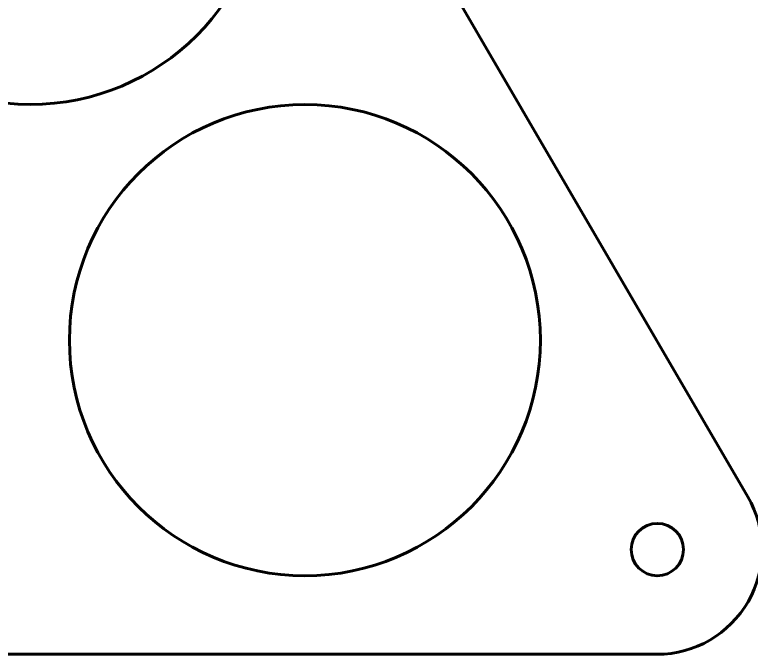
# Model space of a CAD drawing. Header units: millimetres. Extents: x 163 to 618, y -113 to 304.
# Drawn here: x 405.5 to 546.2, y -31.6 to 90.5 of the extents above; entities that cross this region are included whole.
import ezdxf

# ---------------------------------------------------------------- set-up
doc = ezdxf.new("R2010")
doc.units = ezdxf.units.MM
doc.header["$MEASUREMENT"] = 0
doc.layers.add('Layer 1', color=7, linetype='Continuous')

msp = doc.modelspace()

# ---------------------------------------------------------------- linework, layer by layer
at = {"layer": 'Layer 1', "color": 150, "lineweight": 60}
for points in [[(545.5389, -1.5367), (545.5389, -1.5367), (373.1845, 293.928), (373.1845, 293.928)], [(183.5545, -31.6141), (183.5545, -31.6141), (528.2633, -31.6141), (528.2633, -31.6141)]]:
    msp.add_open_spline(points, degree=3, dxfattribs=at)
for points, knots in [([(453.4089, 118.3859), (453.4089, 143.2386), (433.2618, 163.3858), (408.409, 163.3859), (408.409, 163.3859), (383.5562, 163.3859), (363.409, 143.2388), (363.4089, 118.386), (363.4089, 118.386), (363.4088, 93.5332), (383.5559, 73.386), (408.4087, 73.3859), (408.4087, 73.3859), (433.2615, 73.3858), (453.4088, 93.5328), (453.4089, 118.3856)], [0, 0, 0, 0, 0.2, 0.2, 0.2, 0.2, 0.4, 0.4, 0.4, 0.4, 0.6, 0.6, 0.6, 0.6, 1, 1, 1, 1]), ([(505.9089, 28.3859), (505.9089, 53.2386), (485.7618, 73.3858), (460.909, 73.3859), (460.909, 73.3859), (436.0562, 73.3859), (415.909, 53.2388), (415.9089, 28.386), (415.9089, 28.386), (415.9088, 3.5332), (436.0559, -16.614), (460.9087, -16.6141), (460.9087, -16.6141), (485.7615, -16.6142), (505.9088, 3.5328), (505.9089, 28.3856)], [0, 0, 0, 0, 0.2, 0.2, 0.2, 0.2, 0.4, 0.4, 0.4, 0.4, 0.6, 0.6, 0.6, 0.6, 1, 1, 1, 1]), ([(528.2633, -31.6141), (535.4246, -31.6141), (542.0393, -27.7852), (545.6061, -21.5754), (545.6061, -21.5754), (549.1729, -15.3656), (549.1473, -7.7226), (545.5389, -1.5368)], [0, 0, 0, 0, 0.33333333, 0.33333333, 0.33333333, 0.33333333, 1, 1, 1, 1]), ([(533.2633, -11.6141), (533.2633, -8.8527), (531.0247, -6.6142), (528.2633, -6.6141), (528.2633, -6.6141), (525.5019, -6.6141), (523.2633, -8.8527), (523.2633, -11.6141), (523.2633, -11.6141), (523.2633, -14.3756), (525.5019, -16.6141), (528.2633, -16.6141), (528.2633, -16.6141), (531.0247, -16.6142), (533.2633, -14.3756), (533.2633, -11.6142)], [0, 0, 0, 0, 0.2, 0.2, 0.2, 0.2, 0.4, 0.4, 0.4, 0.4, 0.6, 0.6, 0.6, 0.6, 1, 1, 1, 1])]:
    msp.add_open_spline(points, degree=3, knots=knots, dxfattribs=at)

doc.saveas('drawing.dxf')
